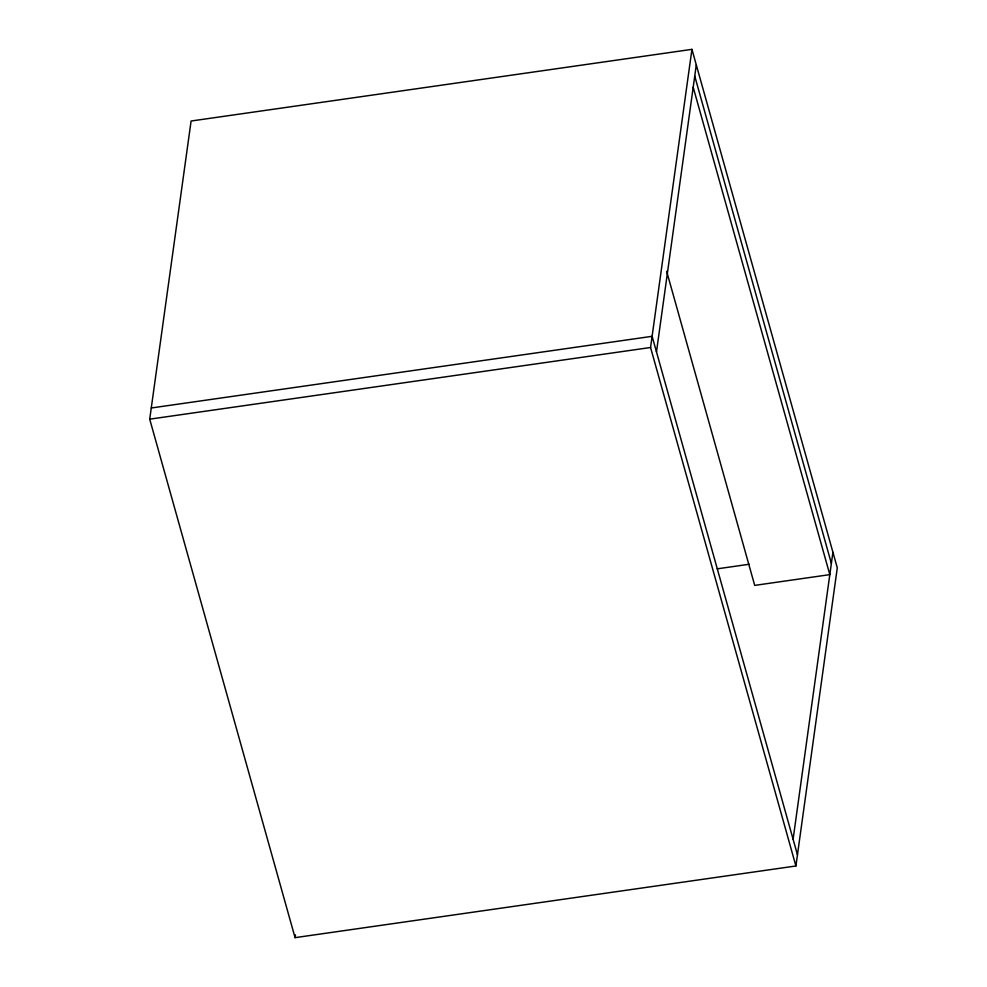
<?xml version="1.0" encoding="UTF-8"?>
<svg xmlns="http://www.w3.org/2000/svg" width="987" height="987" viewBox="0 0 987 987"><rect width="100%" height="100%" fill="white"/><g stroke="black" fill="none" stroke-linecap="round" stroke-linejoin="round"><path stroke-width="1.48" d="M149.716 419.167L191.096 121.019L691.936 49.35L837.284 567.833L795.904 865.981L295.064 937.65L149.716 419.167L650.556 347.498L691.936 49.35M295.064 937.65L295.458 934.849M656.478 351.878L696.291 64.908M793.104 839.246L832.917 552.276M151.27 407.989L652.111 336.32L797.459 854.804M717.228 568.833L749.195 564.256M694.737 76.085L831.375 563.454M693.195 87.263L829.82 574.631L754.697 585.39L666.657 271.339M650.556 347.498L795.904 865.981"/></g></svg>
